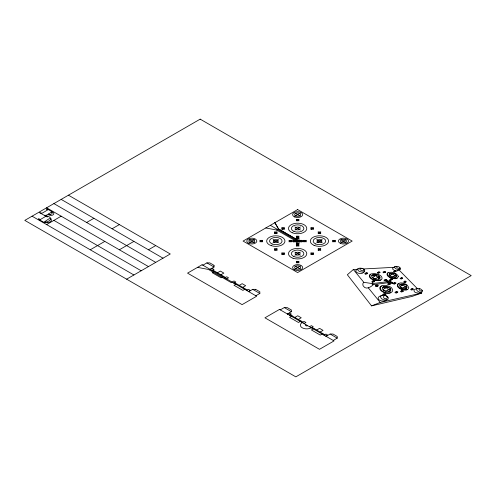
<?xml version="1.0" encoding="UTF-8"?>
<svg xmlns="http://www.w3.org/2000/svg" width="496" height="496" viewBox="0 0 496 496"><rect width="100%" height="100%" fill="white"/><g stroke="black" fill="none" stroke-linecap="round" stroke-linejoin="round"><path stroke-width="0.74" d="M372.18 283.972L372.397 283.613L387.426 281.703L386.787 281.486A1.302 0.75 0 0 1 386.148 280.972M384.14 280.178L385.28 279.422M393.719 276.253L395.696 275.156A0.713 0.415 0 0 0 395.92 275.007L395.715 274.164A2.784 1.606 0 0 0 395.002 273.73L393.526 273.532A5.561 3.212 0 0 0 392.64 273.277L390.085 273.302A1.848 1.066 0 0 0 389.459 273.643L389.174 274.772L390.383 276.191A7 4.042 0 0 0 391.35 276.756L393.644 277.438L395.734 277.289A1.854 1.066 0 0 0 396.323 276.929L396.595 276.005L396 274.989M406.627 286.118L406.46 285.405A2.84 1.637 0 0 0 405.709 284.853L404.19 284.611A0.794 0.459 0 0 0 403.831 284.785L403.874 285.634A2.833 1.637 0 0 0 404.637 286.198L406.168 286.428A0.787 0.453 0 0 0 406.447 286.31L407.08 287.389L406.435 288.381A2.034 1.172 0 0 1 405.784 288.653L403.862 288.697L401.543 287.903A7.142 4.123 0 0 1 400.377 287.079C397.538 284.369 402.578 283.086 404.463 284.574M389.875 283.34L390.185 282.652L391.945 283.253A0.763 0.44 0 0 0 392.677 283.303M388.362 282.627L389.038 282.243A4.464 2.579 0 0 0 389.999 282.044A2.554 1.476 0 0 0 390.544 281.84L390.941 280.965A0.887 0.515 0 0 0 390.829 280.606M388.771 281.74A1.457 0.837 0 0 1 388.783 281.455L389.354 280.414M395.064 277.456L394.903 276.191A5.493 3.174 0 0 0 394.574 275.782M386.173 280.798L386.551 280.6A0.899 0.521 0 0 1 387.178 280.68L388.945 281.288M378.671 279.211L378.69 277.958A5.258 3.032 0 0 0 378.312 277.407L378.157 277.245M394.655 270.68L394.649 271.039A1.364 0.787 0 0 0 395.225 271.386L395.901 271.405L395.944 271.027A1.364 0.787 0 0 0 395.368 270.68L393.545 271.541A1.24 0.713 0 0 0 394.196 271.982M384.164 271.461L384.164 271.814A1.364 0.787 0 0 0 384.778 272.18L385.572 272.18L385.572 271.758A1.389 0.8 0 0 0 385.001 271.43L383.191 272.081M379.105 276.625L378.857 275.615A2.802 1.618 0 0 0 378.02 275.162L376.241 275.094A0.924 0.533 0 0 0 375.974 275.274L376.241 276.229A2.802 1.618 0 0 0 377.096 276.687L378.77 276.793A0.93 0.539 0 0 0 379.142 276.563C381.56 279.44 376.173 280.085 374.35 278.733A7 4.042 0 0 1 372.893 277.94L371.746 276.607L371.994 275.299A2.387 1.376 0 0 1 372.682 274.852L373.928 274.567A3.608 2.083 0 0 1 374.43 274.548L374.982 274.567A5.561 3.212 0 0 1 376.997 274.976M405.182 288.753L405.344 287.401A5.617 3.243 0 0 0 405.077 286.924M45.675 216.38L45.514 216.033A3.193 1.841 0 0 0 44.993 215.785L44.528 215.524M390.929 278.789L390.916 279.13A1.37 0.794 0 0 0 391.499 279.527L392.274 279.57L392.417 279.143A1.37 0.794 0 0 0 391.84 278.752L391.065 278.709L389.775 279.608A1.252 0.725 0 0 0 390.408 280.104M366.06 272.769L366.073 273.253A1.42 0.818 0 0 0 366.761 273.594L367.604 273.556L367.679 273.085A1.333 0.769 0 0 0 366.439 272.657L365.112 273.463M388.61 287.277L386.142 286.533L383.761 286.682A2.691 1.556 0 0 0 382.931 287.079L382.255 288.443L383.086 289.955A7.062 4.073 0 0 0 384.344 290.867C385.814 292.094 390.78 292.522 388.963 289.509M376.526 285.051L376.464 285.454A1.383 0.8 0 0 0 377.103 285.894L378.02 285.919L378.237 285.423A1.383 0.8 0 0 0 377.605 284.983L375.534 285.597M364.064 269.347C362.632 267.834 356.407 267.251 358.069 270.444C359.178 272.168 366.098 273.296 364.678 269.892M404.804 281.139L404.761 281.53A1.407 0.812 0 0 0 405.244 281.877L405.976 281.957L406.137 281.573A1.383 0.8 0 0 0 405.623 281.182L404.897 281.096L403.564 282.007A1.333 0.769 0 0 0 404.159 282.453L404.848 282.491M372.93 280.835L372.893 281.269A1.383 0.8 0 0 0 373.581 281.685L374.468 281.666L374.604 281.17A1.383 0.8 0 0 0 373.922 280.761L373.035 280.773L371.795 281.722A1.252 0.719 0 0 0 372.558 282.292M378.529 271.845L378.498 272.279A1.395 0.806 0 0 0 379.093 272.62L379.886 272.633L379.992 272.217A1.395 0.806 0 0 0 379.366 271.839L377.518 272.515M357.232 269.297L353.357 269.508L347.355 274.753L371.56 305.877L412.3 296.348L421.699 293.037L421.048 292.373M388.926 283.303L388.821 283.737A1.389 0.8 0 0 0 389.422 284.152L390.24 284.183L390.395 283.724A1.389 0.8 0 0 0 389.794 283.309L388.982 283.278L387.649 284.196A1.283 0.738 0 0 0 388.306 284.723L390.191 284.208M357.901 268.739L356.091 270.258A2.077 1.197 0 0 0 355.806 270.611L355.923 271.628L357.182 272.695A5.766 3.329 0 0 0 358.571 273.253L361.057 273.532A2.424 1.401 0 0 0 362.706 273.042L364.616 271.56M395.752 277.283C397.005 276.086 395.355 274.865 394.103 274.989A2.784 1.606 0 0 1 393.378 274.548L393.192 273.699A0.713 0.415 0 0 1 393.427 273.563L393.526 273.532M401.865 290.476L401.772 290.892A1.445 0.837 0 0 0 402.25 291.295L403.136 291.388L403.322 290.929A1.445 0.837 0 0 0 402.851 290.526L402.02 290.408L400.532 291.375A1.401 0.806 0 0 0 401.097 291.84L401.785 291.927M47.232 216.895L47.225 216.64A3.032 1.748 0 0 0 47.077 216.504L47.052 216.479A5.915 3.416 0 0 1 46.878 216.337A4.78 2.759 0 0 1 46.605 216.163L46.432 216.039A4.78 2.759 0 0 0 46.159 215.865L45.954 215.45L47.852 214.359L48.261 214.594A4.948 2.852 0 0 0 50.505 215.376L51.367 215.376A2.449 1.414 0 0 0 52.402 215.165L52.793 214.985A3.503 2.021 0 0 0 53.153 214.774A2.976 1.717 0 0 0 53.766 214.03L53.841 213.559A3.956 2.282 0 0 0 52.793 212.214L50.697 210.918M396.329 291.512L396.217 291.939A1.445 0.831 0 0 0 396.701 292.361L397.631 292.454L397.848 291.97A1.432 0.831 0 0 0 397.284 291.524L396.434 291.462L394.959 292.355A1.358 0.781 0 0 0 395.479 292.869L396.279 293M372.397 283.607L363.797 282.311L362.973 283.315L362.843 284.785A9.529 5.499 0 0 0 363.289 285.975C365.713 290.172 370.791 287.165 373.29 284.673L388.306 282.677L388.151 282.999A0.924 0.533 0 0 0 388.256 283.377A1.395 0.806 0 0 0 388.467 283.551M367.66 273.525L365.819 274.276A1.395 0.806 0 0 1 365.137 273.941M370.27 274.412C368.15 275.609 369.867 278.287 371.51 278.981A10.168 5.871 0 0 0 373.19 279.831L375.776 280.556L378.653 280.662A3.906 2.257 0 0 0 380.674 280.066C383.005 279.236 382.075 276.365 380.289 275.503A10.218 5.896 0 0 0 378.262 274.4L374.61 273.513L371.163 273.904A3.484 2.015 0 0 0 370.146 274.548L369.756 276.464L371.895 278.74A10.242 5.915 0 0 0 373.581 279.589L377.425 280.463L380.829 279.949M394.531 282.54L394.444 282.956A1.389 0.8 0 0 0 395.033 283.359L395.814 283.39L395.944 282.949A1.389 0.806 0 0 0 395.355 282.546L394.58 282.515L393.247 283.365A1.252 0.725 0 0 0 393.905 283.917M374.108 276.464L373.221 277.041A0.98 0.564 0 0 0 373.035 277.221L373.017 277.692A2.089 1.209 0 0 0 373.246 278.002L373.339 278.089A2.66 1.538 0 0 0 374.17 278.535L375.453 278.702A1.048 0.608 0 0 0 376.036 278.523L376.91 277.983M374.201 276.402L376.049 275.206M379.893 272.639L378.101 273.271M401.394 277.531L401.295 277.927A1.376 0.794 0 0 0 401.847 278.299L402.547 278.349L402.647 277.952A1.376 0.794 0 0 0 402.095 277.58L400.117 278.361A1.228 0.707 0 0 0 400.737 278.857L401.276 278.95M385.528 272.205L383.761 272.819M405.908 288.616L406.608 287.655L406.212 286.421M394.99 266.631L392.658 268.144L392.801 269.229A5.202 3.001 0 0 0 395.027 270.593M412.393 289.348L413.205 289.441L413.335 289.013A1.457 0.843 0 0 0 412.883 288.635L412.077 288.542L411.94 288.963A1.457 0.843 0 0 0 412.399 289.348M377.01 277.921L378.894 276.749M388.932 291.704L390.383 290.706L390.03 288.932M387.996 272.781C385.993 273.668 387.364 276.148 388.79 276.855A10.143 5.859 0 0 0 390.203 277.673L393.018 278.585L395.486 278.702A3.007 1.736 0 0 0 396.924 278.299L397.098 278.206M374.468 281.672L372.546 282.311M384.115 280.178A1.166 0.676 0 0 0 384.797 280.767L385.634 280.817L386.843 279.794A1.37 0.794 0 0 0 386.248 279.391L385.38 279.372L385.293 279.831M395.907 271.405L394.19 271.994M397.786 270.618L399.894 269.396M48.515 213.974L49.538 213.379A3.757 2.17 0 0 1 49.991 213.057L50.096 213.001A5.022 2.902 0 0 0 50.617 212.641A4.421 2.554 0 0 0 50.933 212.424L51.485 212.195M45.551 216.473L40.492 219.449L39.94 219.381M46.618 224.589L61.169 216.188M86.626 222.487L93.899 218.29M112.084 228.786L119.356 224.589M90.26 249.779L104.811 241.385M119.356 249.779L133.901 241.385M148.453 249.779L155.725 245.582M126.629 279.18L170.271 253.983L68.442 195.188M202.889 265.199L206.888 262.886L209.796 262.886L214.012 265.317M249.079 242.649L254.529 239.5M294.903 216.188L300.353 213.038M276.712 230.051L278.541 228.997L296.36 239.289L297.643 241.081L293.533 240.337A1.283 0.744 0 0 0 292.243 241.081A1.283 0.744 0 0 0 293.533 241.825L296.36 241.825L298.933 240.337L301.76 240.337A1.283 0.744 0 0 1 303.044 241.081A1.283 0.744 0 0 1 301.76 241.825L298.933 241.825L270.351 225.327M210.019 269.316L214.018 267.003L214.018 265.323M210.273 269.458L212.164 268.367L213.981 269.421L212.09 270.512M259.898 241.862L262.626 240.287M274.443 233.461L277.171 231.886M281.722 229.264L284.444 227.689M296.267 220.863L298.995 219.288M211.984 270.45L212.71 270.029L225.661 277.506L224.936 277.927M214.018 271.622L212.201 272.676L221.073 277.797L222.89 276.749M217.434 272.757L220.348 271.076L223.832 273.091L220.931 274.772M273.079 242.643L278.535 239.5M294.903 230.051L300.359 226.901M224.818 277.859L226.709 276.768L228.526 277.816L226.635 278.907M274.443 250.257L277.171 248.682M288.994 241.862L291.722 240.287M296.267 237.658L298.995 236.084M310.812 229.264L313.54 227.689M281.722 254.454L284.444 252.879M296.267 246.059L298.995 244.485M303.54 241.862L306.268 240.287M318.085 233.461L320.813 231.886M233.796 283.042L234.521 282.621L247.479 290.098L246.748 290.52M233.914 283.111L235.805 282.019L233.982 280.965L231.173 282.577L208.456 269.458L197.538 267.363M235.836 284.22L234.019 285.268L242.891 290.396L244.714 289.342M239.258 285.355L242.166 283.675L245.65 285.69L242.749 287.37M294.903 255.242L300.359 252.092M316.721 242.643L322.177 239.5M246.642 290.458L248.533 289.366L250.35 290.414L248.459 291.505M296.267 262.855L298.995 261.28M310.812 254.454L313.54 252.879M318.085 250.257L320.813 248.682M332.636 241.862L335.364 240.287M248.713 291.654L252.712 289.342L255.62 289.342M294.903 269.105L300.359 265.955M340.727 242.643L346.183 239.494M255.843 295.771L259.842 293.458M280.283 309.882L284.289 307.57L287.196 307.57L291.406 310.006L291.419 311.68L287.413 313.999M287.668 314.142L289.559 313.05L291.375 314.104L289.484 315.196M289.379 315.134L290.104 314.712L303.056 322.189L302.331 322.611M292.144 315.89L289.596 317.359L298.468 322.481L301.016 321.011M294.835 317.44L297.743 315.76L301.227 317.775L298.325 319.455M302.213 322.543L304.104 321.451L305.927 322.499L304.036 323.59M393.26 273.643L390.253 275.373A1.011 0.583 0 0 0 390.061 275.943M309.492 326.74L311.383 325.649L313.199 326.703L311.308 327.794A6.442 3.72 0 0 1 302.207 327.794A6.442 3.72 0 0 1 302.207 322.536M311.19 327.726L311.916 327.304L324.874 334.788L324.142 335.203M313.962 328.488L311.414 329.958L320.292 335.079L322.834 333.61M316.653 330.038L319.56 328.358L323.045 330.373L320.143 332.053M324.037 335.141L325.928 334.05L327.744 335.098L325.853 336.189M326.108 336.338L330.107 334.031M333.238 340.454L337.237 338.142L337.237 336.468L333.027 334.037L330.125 334.025L337.218 338.136M393.613 276.309L392.702 276.818A0.818 0.471 0 0 1 392.243 276.942A1.302 0.75 0 0 1 391.71 276.917M377.003 286.483L378.076 285.894M379.304 278.994L380.221 277.903L379.669 276.563A6.219 3.59 0 0 0 379.242 276.154M392.324 279.546L390.395 280.116M381.368 286.043C379.08 286.843 379.564 289.844 381.343 290.923A10.267 5.927 0 0 0 382.807 291.915L385.987 293.049L389.534 293.124A4.073 2.356 0 0 0 390.736 292.758L390.879 292.696M44.373 215.258L45.229 215.258A6.925 3.999 0 0 1 45.762 215.469L46.667 215.841A2.592 1.494 0 0 1 46.866 215.927C50.387 216.306 53.996 221.334 48.961 222.394A4.445 2.567 0 0 1 47.467 222.698M372.093 275.199L373.99 274.796L376.228 275.1M401.456 278.901L402.51 278.368M384.846 288.455L383.823 288.963A1.091 0.632 0 0 0 383.6 289.112L383.501 289.856A2.604 1.507 0 0 0 384.375 290.594L385.993 290.848A1.104 0.639 0 0 0 386.372 290.73L387.351 290.272M384.952 288.399L387.06 287.358M394.692 283.948L395.765 283.414M398.834 283.365C396.707 283.892 396.986 286.595 398.536 287.63A10.354 5.977 0 0 0 400.247 288.846L403.068 289.887L406.094 289.993A3.088 1.779 0 0 0 406.925 289.757L407.328 289.59M390.941 280.965L390.433 281.077A1.364 0.787 0 0 1 389.627 280.965A0.88 0.508 0 0 1 389.224 280.699M387.475 290.21L389.614 289.205M404.903 282.466L405.982 281.964M390.185 282.652L389.837 282.695M389.509 280.271L389.713 280.215A1.079 0.62 0 0 1 390.681 280.476M384.14 293.787L383.086 294.271A0.651 0.372 0 0 0 382.85 294.426L382.782 294.76A1.314 0.756 0 0 0 382.893 294.953A1.451 0.837 0 0 0 383.135 295.157M401.605 285.764L400.582 286.229A0.837 0.484 0 0 0 400.365 286.384L400.365 287.079M401.704 285.721L403.893 284.723L400.687 284.239A2.182 1.259 0 0 0 400.154 284.363M381.647 295.529C380.252 295.839 376.997 297.191 378.46 299.181A5.747 3.317 0 0 0 379.545 300.179L381.753 301.004L383.885 300.985A2.716 1.569 0 0 0 384.45 300.818L386.861 299.857M384.536 295.232L385.516 294.798M386.725 280.209L385.851 280.197A1.389 0.806 0 0 1 385.293 279.831M403.911 287.426L402.845 287.891A0.837 0.484 0 0 1 402.585 287.971A1.463 0.843 0 0 1 401.394 287.823M404.023 287.376L406.274 286.403M47.126 216.957L41.484 213.757A5.933 3.422 0 0 0 41.242 213.646L40.629 213.379A9.306 5.375 0 0 1 39.897 213.013L39.655 212.579L41.447 213.088A1.618 0.93 0 0 0 41.838 213.255L43.084 212.672A6.832 3.943 0 0 0 43.524 212.387L43.642 212.307A3.689 2.127 0 0 1 43.772 212.214L47.467 210.075A0.626 0.36 0 0 0 47.492 209.901L46.345 208.971L47.48 209.058A7.694 4.445 0 0 1 48.106 209.473L49.743 210.422A7.694 4.445 0 0 1 50.474 210.788L50.586 210.85M396.422 292.962L397.631 292.454M401.909 291.89L403.136 291.388M389.565 291.543C391.635 291.034 390.805 288.858 389.899 287.996A2.833 1.637 0 0 0 389.168 287.475L387.289 287.265A1.048 0.601 0 0 0 386.961 287.426L386.967 288.467A2.827 1.637 0 0 0 387.711 288.994L389.484 289.236A1.054 0.608 0 0 0 389.924 289.032L390.098 288.281M412.077 288.542L410.663 289.404A1.389 0.8 0 0 0 411.147 289.844L411.847 289.968M371.56 305.877L380.215 302.448L421.699 293.037M411.953 289.937L413.106 289.472M417.279 288.579C415.958 288.653 412.715 289.918 414.402 291.673A5.896 3.404 0 0 0 415.369 292.485L418.618 293.223A1.488 0.856 0 0 0 418.866 293.148L421.619 292.169M394.611 283.979L393.892 283.929M382.627 287.351L386.353 287.705M382.447 295.25L382.596 295.219A3.106 1.792 0 0 1 383.681 295.145C385.609 295.145 389.075 296.571 388.132 298.976A2.802 1.618 0 0 1 385.969 300.043M399.478 268.417L398.728 268.41A2.474 1.426 0 0 1 398.232 268.299L397.873 268.169A3.379 1.947 0 0 1 396.918 267.567A2.145 1.24 0 0 1 396.645 267.127L396.639 266.935A0.769 0.446 0 0 1 397.067 266.575L398.294 266.65A3.348 1.934 0 0 1 399.584 267.307L399.733 267.437A2.461 1.42 0 0 1 399.9 267.66L400.235 268.398A2.232 1.29 0 0 1 400.26 269.099M373.073 284.741L372.577 284.623A1.519 0.88 0 0 1 372.205 283.979M399.708 284.735L402.771 285.237M47.467 222.698L46.116 222.71A6.039 3.491 0 0 1 42.724 221.706L38.762 219.356A2.232 1.29 0 0 1 38.366 219.077M385.962 300.03L383.811 299.826L381.839 298.902A6.225 3.596 0 0 1 381.238 298.363L380.624 297.141A4.197 2.424 0 0 1 380.68 296.54M363.494 268.962L393.88 267.325M278.541 228.997L274.908 222.698L278.541 228.997L296.36 239.289L296.36 238.706L298.933 238.706L298.933 240.337M293.533 241.081L301.76 241.081L302.665 241.608M296.36 241.825L296.36 243.455L298.933 243.455L298.933 241.825M396.8 266.426L396.676 266.408A2.468 1.426 0 0 0 395.938 266.371L395.498 266.433A1.277 0.738 0 0 0 394.735 266.898L394.723 267.499A3.776 2.182 0 0 0 395.145 268.107A5.065 2.926 0 0 0 398.245 269.557L399.441 269.545A1.29 0.744 0 0 0 400.235 269.099M362.092 268.448C355.731 268.125 364.715 273.129 364.052 269.409M265.8 227.955L276.712 230.051L294.829 240.405M376.018 286.496L376.724 286.57A0.626 0.36 0 0 0 376.991 286.49M419.771 288.678L419.604 288.629A3.329 1.922 0 0 0 418.717 288.436L417.793 288.436A1.457 0.843 0 0 0 416.956 288.784L416.652 289.782A5.09 2.939 0 0 0 417.279 290.792A5.89 3.404 0 0 0 418.897 291.871L419.194 291.989A3.776 2.176 0 0 0 419.901 292.187L421.296 292.249A1.438 0.831 0 0 0 422.053 291.933L422.418 291.288A3.286 1.897 0 0 0 422.394 290.954L422.276 290.396L421.631 291.084L420.075 290.805L418.847 289.28L419.436 288.833L420.589 288.932L422.27 290.365M390.544 281.84L392.293 282.441A2.709 1.562 0 0 0 391.586 283.123M387.525 287.209L383.972 286.756A2.84 1.637 0 0 0 383.03 287.004M294.903 213.038L300.353 216.188M340.727 239.494L346.183 242.643M296.267 219.288L298.995 220.863M310.812 227.689L313.54 229.264M318.085 231.886L320.813 233.461M332.636 240.287L335.364 241.862M294.903 226.901L300.359 230.051M316.721 239.5L322.177 242.643M281.722 227.689L284.444 229.264M296.267 236.084L298.995 237.658M303.54 240.287L306.268 241.862M318.085 248.682L320.813 250.257M298.555 243.982L297.643 243.455L297.643 238.706M274.443 231.886L277.171 233.461M288.994 240.287L291.722 241.862M296.267 244.485L298.995 246.059M310.812 252.879L313.54 254.454M273.079 239.5L278.535 242.643M294.903 252.092L300.359 255.242M259.898 240.287L262.626 241.862M274.443 248.682L277.171 250.257M281.722 252.879L284.444 254.454M296.267 261.28L298.995 262.855M249.079 239.5L254.529 242.649M294.903 265.955L300.359 269.105M255.632 289.348L259.836 291.772L259.842 293.452L252.731 289.354M206.906 262.899L214.012 267.003M284.301 307.582L291.394 311.68M61.169 199.392L162.998 258.18M53.897 203.589L155.725 262.378M46.618 207.787L148.453 266.581M53.897 220.385L141.18 270.779M39.903 219.362L39.457 219.102A4.321 2.492 0 0 0 39.01 218.786L38.31 218.996M32.073 216.188L133.901 274.976M398.976 269.923L417.31 288.567M353.357 269.508L363.797 282.311M368.268 287.792L380.215 302.448M399.962 267.778L399.974 268.082A0.763 0.44 0 0 1 399.485 268.423M301.76 240.337L301.76 241.825M293.533 240.337L293.533 241.825M44.46 215.481A0.707 0.409 0 0 1 44.367 215.382M50.102 214.526A2.802 1.618 0 0 0 52.13 213.23L52.216 212.834A1.376 0.794 0 0 0 51.937 212.406L51.795 212.319A0.806 0.465 0 0 0 51.516 212.201M48.453 214.005A1.773 1.023 0 0 0 48.769 214.235L48.825 214.266A1.569 0.905 0 0 0 50.102 214.539M380.723 296.546A2.914 1.68 0 0 1 382.435 295.225M378.132 273.178A0.942 0.546 0 0 1 377.419 272.496M376.061 286.415A1.042 0.601 0 0 1 375.447 285.572M298.933 243.455A1.283 0.744 0 0 1 297.643 244.199A1.283 0.744 0 0 1 296.36 243.455M383.799 272.726A0.93 0.539 0 0 1 383.092 272.062M296.36 238.706A1.283 0.744 0 0 1 297.643 237.962A1.283 0.744 0 0 1 298.933 238.706M387.376 281.815A0.738 0.428 0 0 0 387.692 281.982A4.972 2.871 0 0 0 389.038 282.243A1.624 0.936 0 0 0 389.775 282.714M389.038 282.243A2.616 1.513 0 0 1 388.802 281.877M392.937 283.123A0.955 0.552 0 0 1 392.813 283.352M392.243 282.54A0.955 0.552 0 0 1 392.913 282.937M371.777 275.59A2.976 1.717 0 0 1 372.626 275.441A4.644 2.678 0 0 1 375.267 275.708M397.866 270.686A2.089 1.209 0 0 1 395.641 270.698M392.088 274.319A5.041 2.908 0 0 0 390.699 273.99L389.496 273.959A2.443 1.407 0 0 0 389.193 274.003M386.477 281.337A3.094 1.786 0 0 1 387.178 280.68M365.168 273.928A0.763 0.44 0 0 1 365.081 273.457M393.08 273.742A5.227 3.019 0 0 0 391.859 273.439L390.755 273.364A2.213 1.277 0 0 0 389.496 273.6M307.669 325.692A1.283 0.744 0 0 1 305.852 325.692A1.283 0.744 0 0 1 305.852 324.644M380.203 287.761L380.568 289.292L381.777 290.712A10.335 5.964 0 0 0 383.247 291.704C386.198 294.543 396.087 292.975 391.598 287.903A10.311 5.952 0 0 0 389.844 286.645L386.21 285.429L382.447 285.578A3.931 2.269 0 0 0 381.219 286.155L380.203 287.761M387.779 297.544C381.808 302.176 382.645 291.016 387.779 297.544M50.493 219.164L50.263 219.784A6.646 3.838 0 0 1 48.713 221.073A6.194 3.577 0 0 1 46.674 221.842A5.016 2.895 0 0 1 46.178 221.948L44.919 221.972A1.259 0.725 0 0 1 44.516 221.842L47.325 219.883A10.094 5.828 0 0 0 48.013 219.43A10.931 6.312 0 0 0 48.41 219.189L48.831 218.916A9.753 5.63 0 0 1 49.191 218.693L50.195 218.643A1.569 0.905 0 0 1 50.462 219.003L50.493 219.164M398.3 276.625C397.364 279.732 392.795 278.405 390.612 277.444A10.211 5.896 0 0 1 389.199 276.619L387.426 274.53L387.878 272.887A2.703 1.562 0 0 1 388.796 272.391L391.852 272.254L395.064 273.246A10.218 5.896 0 0 1 396.409 274.028L397.854 275.423L398.3 276.625M397.711 284.754L397.978 286.118L398.989 287.426A10.422 6.02 0 0 0 400.706 288.641L404.116 289.794L406.956 289.707A2.964 1.711 0 0 0 407.972 289.249L408.772 287.575L407.414 285.324A10.428 6.02 0 0 0 405.784 284.177C403.484 282.993 399.069 281.728 397.711 284.754M385.832 294.444L385.696 294.698A0.632 0.366 0 0 1 385.38 294.835L384.567 294.748A1.426 0.825 0 0 1 383.978 294.258L384.09 293.83A0.632 0.366 0 0 1 384.406 293.7L385.212 293.787A1.426 0.825 0 0 1 385.801 294.271L385.832 294.444M200.173 119.139L24.8 220.385L295.827 376.861L471.2 275.615L200.173 119.139M202.089 264.734L187.544 273.135L242.091 304.631L256.643 296.23L202.089 264.734M297.631 209.579L243.077 241.075L297.631 272.564L352.185 241.075L297.631 209.579M279.484 309.417L264.938 317.818L319.492 349.314L334.037 340.913L279.484 309.417M272.124 244.007A6.274 3.621 0 0 0 282.05 241.447A6.274 3.621 0 0 0 273.253 237.764A6.274 3.621 0 0 0 272.124 244.007M289.714 241.713A1.283 0.744 0 0 0 291.642 241.075A1.283 0.744 0 0 0 289.714 240.43A1.283 0.744 0 0 0 289.714 241.713M296.986 262.713A1.283 0.744 0 0 0 298.914 262.068A1.283 0.744 0 0 0 296.986 261.423A1.283 0.744 0 0 0 296.986 262.713M340.498 243.431A5.041 2.914 0 0 0 348.471 241.372A5.041 2.914 0 0 0 341.397 238.415A5.041 2.914 0 0 0 340.498 243.431M311.42 229.071A1.283 0.744 0 0 0 313.453 228.551A1.283 0.744 0 0 0 311.655 227.794A1.283 0.744 0 0 0 311.42 229.071M260.617 241.713A1.283 0.744 0 0 0 262.545 241.075A1.283 0.744 0 0 0 260.617 240.43A1.283 0.744 0 0 0 260.617 241.713M294.674 269.886A5.041 2.914 0 0 0 302.647 267.828A5.041 2.914 0 0 0 295.573 264.87A5.041 2.914 0 0 0 294.674 269.886M318.81 250.114A1.283 0.744 0 0 0 320.738 249.469A1.283 0.744 0 0 0 318.81 248.825A1.283 0.744 0 0 0 318.81 250.114M311.42 254.268A1.283 0.744 0 0 0 313.453 253.747A1.283 0.744 0 0 0 311.655 252.991A1.283 0.744 0 0 0 311.42 254.268M248.849 243.431A5.041 2.914 0 0 0 256.816 241.372A5.041 2.914 0 0 0 249.748 238.415A5.041 2.914 0 0 0 248.849 243.431M282.441 229.115A1.283 0.744 0 0 0 284.369 228.476A1.283 0.744 0 0 0 282.441 227.831A1.283 0.744 0 0 0 282.441 229.115M304.259 241.713A1.283 0.744 0 0 0 306.187 241.075A1.283 0.744 0 0 0 304.259 240.43A1.283 0.744 0 0 0 304.259 241.713M296.397 254.907A2.468 1.426 0 0 0 300.099 253.667A2.468 1.426 0 0 0 296.397 252.433A2.468 1.426 0 0 0 296.397 254.907M295.876 216.008A2.982 1.724 0 0 0 300.595 214.793A2.982 1.724 0 0 0 296.41 213.044A2.982 1.724 0 0 0 295.876 216.008M333.355 241.713A1.283 0.744 0 0 0 335.284 241.075A1.283 0.744 0 0 0 333.355 240.43A1.283 0.744 0 0 0 333.355 241.713M275.168 233.318A1.283 0.744 0 0 0 277.097 232.674A1.283 0.744 0 0 0 275.168 232.029A1.283 0.744 0 0 0 275.168 233.318M341.707 242.47A2.982 1.724 0 0 0 346.425 241.248A2.982 1.724 0 0 0 342.24 239.5A2.982 1.724 0 0 0 341.707 242.47M318.215 242.308A2.468 1.426 0 0 0 321.916 241.075A2.468 1.426 0 0 0 318.215 239.835A2.468 1.426 0 0 0 318.215 242.308M274.362 242.228A2.468 1.426 0 0 0 278.262 241.217A2.468 1.426 0 0 0 274.803 239.773A2.468 1.426 0 0 0 274.362 242.228M275.168 250.114A1.283 0.744 0 0 0 277.097 249.469A1.283 0.744 0 0 0 275.168 248.825A1.283 0.744 0 0 0 275.168 250.114M282.441 254.312A1.283 0.744 0 0 0 284.369 253.667A1.283 0.744 0 0 0 282.441 253.028A1.283 0.744 0 0 0 282.441 254.312M293.055 258.249A9.157 5.289 0 0 0 306.782 253.667A9.157 5.289 0 0 0 293.055 249.091A9.157 5.289 0 0 0 293.055 258.249M292.256 232.754A9.157 5.289 0 0 0 306.739 229.022A9.157 5.289 0 0 0 293.899 223.646A9.157 5.289 0 0 0 292.256 232.754M295.883 268.925A2.982 1.724 0 0 0 300.601 267.704A2.982 1.724 0 0 0 296.416 265.955A2.982 1.724 0 0 0 295.883 268.925M296.875 220.677A1.283 0.744 0 0 0 298.908 220.15A1.283 0.744 0 0 0 297.104 219.399A1.283 0.744 0 0 0 296.875 220.677M318.81 233.318A1.283 0.744 0 0 0 320.738 232.674A1.283 0.744 0 0 0 318.81 232.029A1.283 0.744 0 0 0 318.81 233.318M296.986 237.516A1.283 0.744 0 0 0 298.914 236.871A1.283 0.744 0 0 0 296.986 236.226A1.283 0.744 0 0 0 296.986 237.516M293.948 256.606A6.274 3.621 0 0 0 303.868 254.045A6.274 3.621 0 0 0 295.07 250.362A6.274 3.621 0 0 0 293.948 256.606M296.18 229.629A2.468 1.426 0 0 0 300.086 228.619A2.468 1.426 0 0 0 296.62 227.174A2.468 1.426 0 0 0 296.18 229.629M271.231 245.65A9.157 5.289 0 0 0 284.964 241.075A9.157 5.289 0 0 0 271.231 236.493A9.157 5.289 0 0 0 271.231 245.65M296.875 245.873A1.283 0.744 0 0 0 298.908 245.346A1.283 0.744 0 0 0 297.104 244.596A1.283 0.744 0 0 0 296.875 245.873M294.674 216.975A5.041 2.914 0 0 0 302.641 214.917A5.041 2.914 0 0 0 295.573 211.959A5.041 2.914 0 0 0 294.674 216.975M250.052 242.47A2.982 1.724 0 0 0 254.77 241.248A2.982 1.724 0 0 0 250.585 239.5A2.982 1.724 0 0 0 250.052 242.47M315.766 244.007A6.274 3.621 0 0 0 325.692 241.447A6.274 3.621 0 0 0 316.894 237.764A6.274 3.621 0 0 0 315.766 244.007M293.948 231.409A6.274 3.621 0 0 0 303.868 228.848A6.274 3.621 0 0 0 295.07 225.165A6.274 3.621 0 0 0 293.948 231.409M314.08 245.353A9.157 5.289 0 0 0 328.557 241.62A9.157 5.289 0 0 0 315.716 236.245A9.157 5.289 0 0 0 314.08 245.353"/></g></svg>
